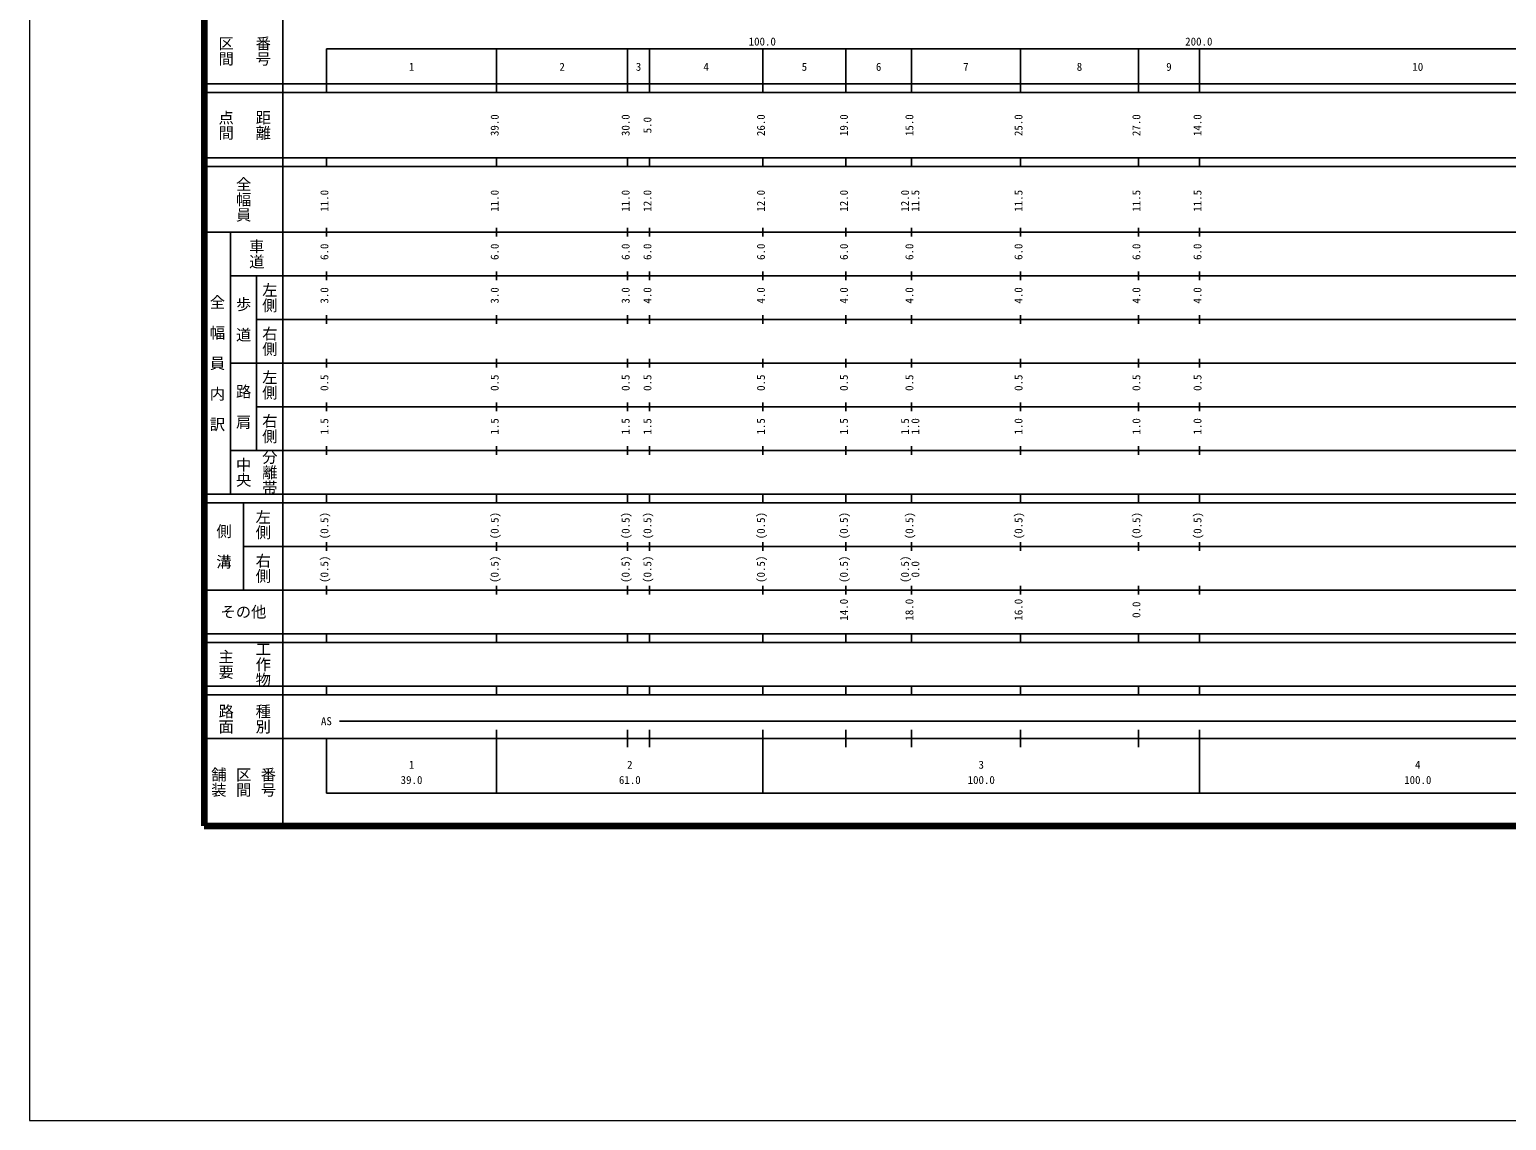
# Model space of a CAD drawing. Units: millimetres, scale not verified. Extents: x 0 to 700000, y -47500 to 447500.
# Drawn here: x 0 to 338314, y -47500 to 202409 of the extents above; entities that cross this region are included whole.
import ezdxf
from ezdxf.enums import TextEntityAlignment as Align

# ---------------------------------------------------------------- set-up
doc = ezdxf.new("R2010")
doc.units = ezdxf.units.MM
doc.header["$LTSCALE"] = 1000
for name, color, linetype, lineweight in [('M-STR-HTXT', 7, 'Continuous', 25), ('S-TTL', 7, 'Continuous', 50), ('作業レイヤ1', 7, 'Continuous', 13)]:
    doc.layers.add(name, color=color, linetype=linetype, lineweight=lineweight)
doc.styles.add('@ＭＳ ゴシック', font='')
doc.styles.add('ＭＳ ゴシック', font='')
doc.styles.get('@ＭＳ ゴシック').set_extended_font_data('@MS Gothic')
doc.styles.get('ＭＳ ゴシック').set_extended_font_data('MS Gothic')

msp = doc.modelspace()

# ---------------------------------------------------------------- linework, layer by layer
at = {"layer": 'M-STR-HTXT'}
for p, q in [((58000, 370000), (58000, 20000)), ((58000, 370000), (58000, 20000)), ((68000, 198000), (579000, 198000)), ((68000, 198000), (68000, 188000)), ((68000, 198000), (579000, 198000)), ((68000, 198000), (68000, 188000)), ((107000, 188000), (107000, 198000)), ((137000, 188000), (137000, 198000)), ((142000, 188000), (142000, 198000)), ((168000, 188000), (168000, 198000)), ((187000, 188000), (187000, 198000)), ((202000, 188000), (202000, 198000)), ((227000, 188000), (227000, 198000)), ((254000, 188000), (254000, 198000)), ((268000, 188000), (268000, 198000)), ((40000, 190000), (579000, 190000)), ((40000, 190000), (579000, 190000)), ((40000, 188000), (579000, 188000)), ((40000, 188000), (579000, 188000)), ((40000, 173000), (579000, 173000)), ((40000, 173000), (579000, 173000)), ((68000, 171000), (68000, 173000)), ((68000, 171000), (68000, 173000)), ((107000, 171000), (107000, 173000)), ((137000, 171000), (137000, 173000)), ((142000, 171000), (142000, 173000)), ((168000, 171000), (168000, 173000)), ((187000, 171000), (187000, 173000)), ((202000, 171000), (202000, 173000)), ((227000, 171000), (227000, 173000)), ((254000, 171000), (254000, 173000)), ((268000, 171000), (268000, 173000)), ((40000, 171000), (579000, 171000)), ((40000, 171000), (579000, 171000)), ((40000, 156000), (579000, 156000)), ((40000, 156000), (579000, 156000)), ((46000, 96000), (46000, 156000)), ((46000, 96000), (46000, 156000)), ((68000, 155000), (68000, 157000)), ((68000, 155000), (68000, 157000)), ((107000, 155000), (107000, 157000)), ((137000, 155000), (137000, 157000)), ((142000, 155000), (142000, 157000)), ((168000, 155000), (168000, 157000)), ((187000, 155000), (187000, 157000)), ((202000, 155000), (202000, 157000)), ((227000, 155000), (227000, 157000)), ((254000, 155000), (254000, 157000)), ((268000, 155000), (268000, 157000)), ((46000, 146000), (579000, 146000)), ((46000, 146000), (579000, 146000)), ((52000, 146000), (52000, 106000)), ((52000, 146000), (52000, 106000)), ((68000, 145000), (68000, 147000)), ((68000, 145000), (68000, 147000)), ((107000, 145000), (107000, 147000)), ((137000, 145000), (137000, 147000)), ((142000, 145000), (142000, 147000)), ((168000, 145000), (168000, 147000)), ((187000, 145000), (187000, 147000)), ((202000, 145000), (202000, 147000)), ((227000, 145000), (227000, 147000)), ((254000, 145000), (254000, 147000)), ((268000, 145000), (268000, 147000)), ((52000, 136000), (579000, 136000)), ((52000, 136000), (579000, 136000)), ((68000, 135000), (68000, 137000)), ((68000, 135000), (68000, 137000)), ((107000, 135000), (107000, 137000)), ((137000, 135000), (137000, 137000)), ((142000, 135000), (142000, 137000)), ((168000, 135000), (168000, 137000)), ((187000, 135000), (187000, 137000)), ((202000, 135000), (202000, 137000)), ((227000, 135000), (227000, 137000)), ((254000, 135000), (254000, 137000)), ((268000, 135000), (268000, 137000)), ((46000, 126000), (579000, 126000)), ((46000, 126000), (579000, 126000)), ((68000, 125000), (68000, 127000)), ((68000, 125000), (68000, 127000)), ((107000, 125000), (107000, 127000)), ((137000, 125000), (137000, 127000)), ((142000, 125000), (142000, 127000)), ((168000, 125000), (168000, 127000)), ((187000, 125000), (187000, 127000)), ((202000, 125000), (202000, 127000)), ((227000, 125000), (227000, 127000)), ((254000, 125000), (254000, 127000)), ((268000, 125000), (268000, 127000)), ((52000, 116000), (579000, 116000)), ((52000, 116000), (579000, 116000)), ((68000, 115000), (68000, 117000)), ((68000, 115000), (68000, 117000)), ((107000, 115000), (107000, 117000)), ((137000, 115000), (137000, 117000)), ((142000, 115000), (142000, 117000)), ((168000, 115000), (168000, 117000)), ((187000, 115000), (187000, 117000)), ((202000, 115000), (202000, 117000)), ((227000, 115000), (227000, 117000)), ((254000, 115000), (254000, 117000)), ((268000, 115000), (268000, 117000)), ((46000, 106000), (579000, 106000)), ((46000, 106000), (579000, 106000)), ((68000, 105000), (68000, 107000)), ((68000, 105000), (68000, 107000)), ((107000, 105000), (107000, 107000)), ((137000, 105000), (137000, 107000)), ((142000, 105000), (142000, 107000)), ((168000, 105000), (168000, 107000)), ((187000, 105000), (187000, 107000)), ((202000, 105000), (202000, 107000)), ((227000, 105000), (227000, 107000)), ((254000, 105000), (254000, 107000)), ((268000, 105000), (268000, 107000)), ((40000, 96000), (579000, 96000)), ((40000, 96000), (579000, 96000)), ((68000, 94000), (68000, 96000)), ((68000, 94000), (68000, 96000)), ((107000, 94000), (107000, 96000)), ((137000, 94000), (137000, 96000)), ((142000, 94000), (142000, 96000)), ((168000, 94000), (168000, 96000)), ((187000, 94000), (187000, 96000)), ((202000, 94000), (202000, 96000)), ((227000, 94000), (227000, 96000)), ((254000, 94000), (254000, 96000)), ((268000, 94000), (268000, 96000)), ((40000, 94000), (579000, 94000)), ((40000, 94000), (579000, 94000)), ((49000, 94000), (49000, 74000)), ((49000, 94000), (49000, 74000)), ((68000, 83000), (68000, 85000)), ((68000, 83000), (68000, 85000)), ((107000, 83000), (107000, 85000)), ((137000, 83000), (137000, 85000)), ((142000, 83000), (142000, 85000)), ((168000, 83000), (168000, 85000)), ((187000, 83000), (187000, 85000)), ((202000, 83000), (202000, 85000)), ((227000, 83000), (227000, 85000)), ((254000, 83000), (254000, 85000)), ((268000, 83000), (268000, 85000)), ((49000, 84000), (579000, 84000)), ((49000, 84000), (579000, 84000)), ((68000, 73000), (68000, 75000)), ((68000, 73000), (68000, 75000)), ((107000, 73000), (107000, 75000)), ((137000, 73000), (137000, 75000)), ((142000, 73000), (142000, 75000)), ((168000, 73000), (168000, 75000)), ((187000, 73000), (187000, 75000)), ((202000, 73000), (202000, 75000)), ((227000, 73000), (227000, 75000)), ((254000, 73000), (254000, 75000)), ((268000, 73000), (268000, 75000)), ((40000, 74000), (579000, 74000)), ((40000, 74000), (579000, 74000)), ((40000, 64000), (579000, 64000)), ((40000, 64000), (579000, 64000)), ((40000, 62000), (579000, 62000)), ((40000, 62000), (579000, 62000)), ((68000, 62000), (68000, 64000)), ((68000, 62000), (68000, 64000)), ((107000, 62000), (107000, 64000)), ((137000, 62000), (137000, 64000)), ((142000, 62000), (142000, 64000)), ((168000, 62000), (168000, 64000)), ((187000, 62000), (187000, 64000)), ((202000, 62000), (202000, 64000)), ((227000, 62000), (227000, 64000)), ((254000, 62000), (254000, 64000)), ((268000, 62000), (268000, 64000)), ((40000, 52000), (579000, 52000)), ((40000, 52000), (579000, 52000)), ((68000, 50000), (68000, 52000)), ((68000, 50000), (68000, 52000)), ((107000, 50000), (107000, 52000)), ((137000, 50000), (137000, 52000)), ((142000, 50000), (142000, 52000)), ((168000, 50000), (168000, 52000)), ((187000, 50000), (187000, 52000)), ((202000, 50000), (202000, 52000)), ((227000, 50000), (227000, 52000)), ((254000, 50000), (254000, 52000)), ((268000, 50000), (268000, 52000)), ((40000, 50000), (579000, 50000)), ((40000, 50000), (579000, 50000)), ((71000, 44000), (565000, 44000)), ((107000, 27500), (107000, 42000)), ((137000, 38000), (137000, 42000)), ((142000, 38000), (142000, 42000)), ((168000, 27500), (168000, 42000)), ((187000, 38000), (187000, 42000)), ((202000, 38000), (202000, 42000)), ((227000, 38000), (227000, 42000)), ((254000, 38000), (254000, 42000)), ((268000, 27500), (268000, 42000)), ((40000, 40000), (579000, 40000)), ((40000, 40000), (579000, 40000)), ((68000, 40000), (68000, 27500)), ((68000, 40000), (68000, 27500)), ((68000, 27500), (579000, 27500)), ((68000, 27500), (579000, 27500))]:
    msp.add_line(p, q, dxfattribs=at)
at = {"layer": 'S-TTL', "color": 2, "lineweight": 140}
for p, q in [((40000, 380000), (40000, 20000)), ((40000, 380000), (40000, 20000)), ((40000, 20000), (680000, 20000)), ((40000, 20000), (680000, 20000))]:
    msp.add_line(p, q, dxfattribs=at)
at = {"layer": '作業レイヤ1'}
msp.add_lwpolyline([(0, -47500), (700000, -47500), (700000, 447500), (0, 447500)], close=True, dxfattribs=at)

# ---------------------------------------------------------------- texts
at = {"layer": 'M-STR-HTXT', "style": '@ＭＳ ゴシック'}
for s, p in [('区間', (45000, 197500)), ('区間', (45000, 197500)), ('番号', (53500, 197500)), ('番号', (53500, 197500)), ('点間', (45000, 180500)), ('点間', (45000, 180500)), ('距離', (53500, 180500)), ('距離', (53500, 180500)), ('全幅員', (49000, 163500)), ('全幅員', (49000, 163500)), ('車道', (52000, 151000)), ('車道', (52000, 151000)), ('左側', (55000, 141000)), ('左側', (55000, 141000)), ('全\u3000幅\u3000員\u3000内\u3000訳', (43000, 126000)), ('全\u3000幅\u3000員\u3000内\u3000訳', (43000, 126000)), ('歩\u3000道', (49000, 136000)), ('歩\u3000道', (49000, 136000)), ('右側', (55000, 131000)), ('右側', (55000, 131000)), ('左側', (55000, 121000)), ('左側', (55000, 121000)), ('路\u3000肩', (49000, 116000)), ('路\u3000肩', (49000, 116000)), ('右側', (55000, 111000)), ('右側', (55000, 111000)), ('分離帯', (55000, 101000)), ('分離帯', (55000, 101000)), ('中央', (49000, 101000)), ('中央', (49000, 101000)), ('左側', (53500, 89000)), ('左側', (53500, 89000)), ('側\u3000溝', (44500, 84000)), ('側\u3000溝', (44500, 84000)), ('右側', (53500, 79000)), ('右側', (53500, 79000)), ('工作物', (53500, 57000)), ('工作物', (53500, 57000)), ('主要', (45000, 57000)), ('主要', (45000, 57000)), ('路面', (45000, 44500)), ('路面', (45000, 44500)), ('種別', (53500, 44500)), ('種別', (53500, 44500)), ('舗装', (43333, 30000)), ('舗装', (43333, 30000)), ('区間', (49000, 30000)), ('区間', (49000, 30000)), ('番号', (54667, 30000)), ('番号', (54667, 30000))]:
    msp.add_text(s, height=2566, rotation=270, dxfattribs=at).set_placement(p, align=Align.MIDDLE_CENTER)
at = {"layer": 'M-STR-HTXT', "style": 'ＭＳ ゴシック'}
for s, p in [('100.0', (167844, 198195)), ('100.0', (167844, 198195)), ('200.0', (267844, 198195)), ('200.0', (267844, 198195)), ('1', (87500, 192405)), ('2', (122000, 192405)), ('3', (139500, 192405)), ('4', (155000, 192405)), ('5', (177500, 192405)), ('6', (194500, 192405)), ('7', (214500, 192405)), ('8', (240500, 192405)), ('9', (261000, 192405)), ('10', (318000, 192405)), ('AS', (68000, 42500)), ('1', (87500, 32523)), ('2', (137500, 32523)), ('3', (218000, 32523)), ('4', (318000, 32523)), ('39.0', (87500, 29033)), ('61.0', (137500, 29033)), ('100.0', (218000, 29033)), ('100.0', (318000, 29033))]:
    msp.add_text(s, height=1833, dxfattribs=at).set_placement(p, align=Align.BOTTOM_CENTER)
for s, p in [('39.0', (108000, 180500)), ('30.0', (138000, 180500)), ('26.0', (169000, 180500)), ('19.0', (188000, 180500)), ('15.0', (203000, 180500)), ('25.0', (228000, 180500)), ('27.0', (255000, 180500)), ('14.0', (269000, 180500)), ('5.0', (143000, 180500)), ('11.0', (69000, 163174)), ('11.0', (108000, 163174)), ('11.0', (138000, 163174)), ('12.0', (143000, 163174)), ('12.0', (169000, 163174)), ('12.0', (188000, 163174)), ('12.0', (202000, 163174)), ('11.5', (204370, 163174)), ('11.5', (228000, 163174)), ('11.5', (255000, 163174)), ('11.5', (269000, 163174)), ('6.0', (69000, 151500)), ('6.0', (108000, 151500)), ('6.0', (138000, 151500)), ('6.0', (143000, 151500)), ('6.0', (169000, 151500)), ('6.0', (188000, 151500)), ('6.0', (203000, 151500)), ('6.0', (228000, 151500)), ('6.0', (255000, 151500)), ('6.0', (269000, 151500)), ('3.0', (69000, 141500)), ('3.0', (108000, 141500)), ('3.0', (138000, 141500)), ('4.0', (143000, 141500)), ('4.0', (169000, 141500)), ('4.0', (188000, 141500)), ('4.0', (203000, 141500)), ('4.0', (228000, 141500)), ('4.0', (255000, 141500)), ('4.0', (269000, 141500)), ('0.5', (69000, 121500)), ('0.5', (108000, 121500)), ('0.5', (138000, 121500)), ('0.5', (143000, 121500)), ('0.5', (169000, 121500)), ('0.5', (188000, 121500)), ('0.5', (203000, 121500)), ('0.5', (228000, 121500)), ('0.5', (255000, 121500)), ('0.5', (269000, 121500)), ('1.5', (69000, 111500)), ('1.5', (108000, 111500)), ('1.5', (138000, 111500)), ('1.5', (143000, 111500)), ('1.5', (169000, 111500)), ('1.5', (188000, 111500)), ('1.5', (202000, 111500)), ('1.0', (204370, 111500)), ('1.0', (228000, 111500)), ('1.0', (255000, 111500)), ('1.0', (269000, 111500)), ('(0.5)', (69000, 88764)), ('(0.5)', (108000, 88764)), ('(0.5)', (138000, 88764)), ('(0.5)', (143000, 88764)), ('(0.5)', (169000, 88764)), ('(0.5)', (188000, 88764)), ('(0.5)', (203000, 88764)), ('(0.5)', (228000, 88764)), ('(0.5)', (255000, 88764)), ('(0.5)', (269000, 88764)), ('(0.5)', (69000, 78764)), ('(0.5)', (108000, 78764)), ('(0.5)', (138000, 78764)), ('(0.5)', (143000, 78764)), ('(0.5)', (169000, 78764)), ('(0.5)', (188000, 78764)), ('(0.5)', (202000, 78764)), ('0.0', (204370, 78764)), ('14.0', (188000, 69500)), ('18.0', (203000, 69500)), ('16.0', (228000, 69500)), ('0.0', (255000, 69500))]:
    msp.add_text(s, height=1833, rotation=90, dxfattribs=at).set_placement(p, align=Align.BOTTOM_CENTER)
msp.add_text('その他', height=2566, dxfattribs=at).set_placement((49000, 69000), align=Align.MIDDLE_CENTER)
msp.add_text('その他', height=2566, dxfattribs=at).set_placement((49000, 69000), align=Align.MIDDLE_CENTER)

doc.saveas('drawing.dxf')
